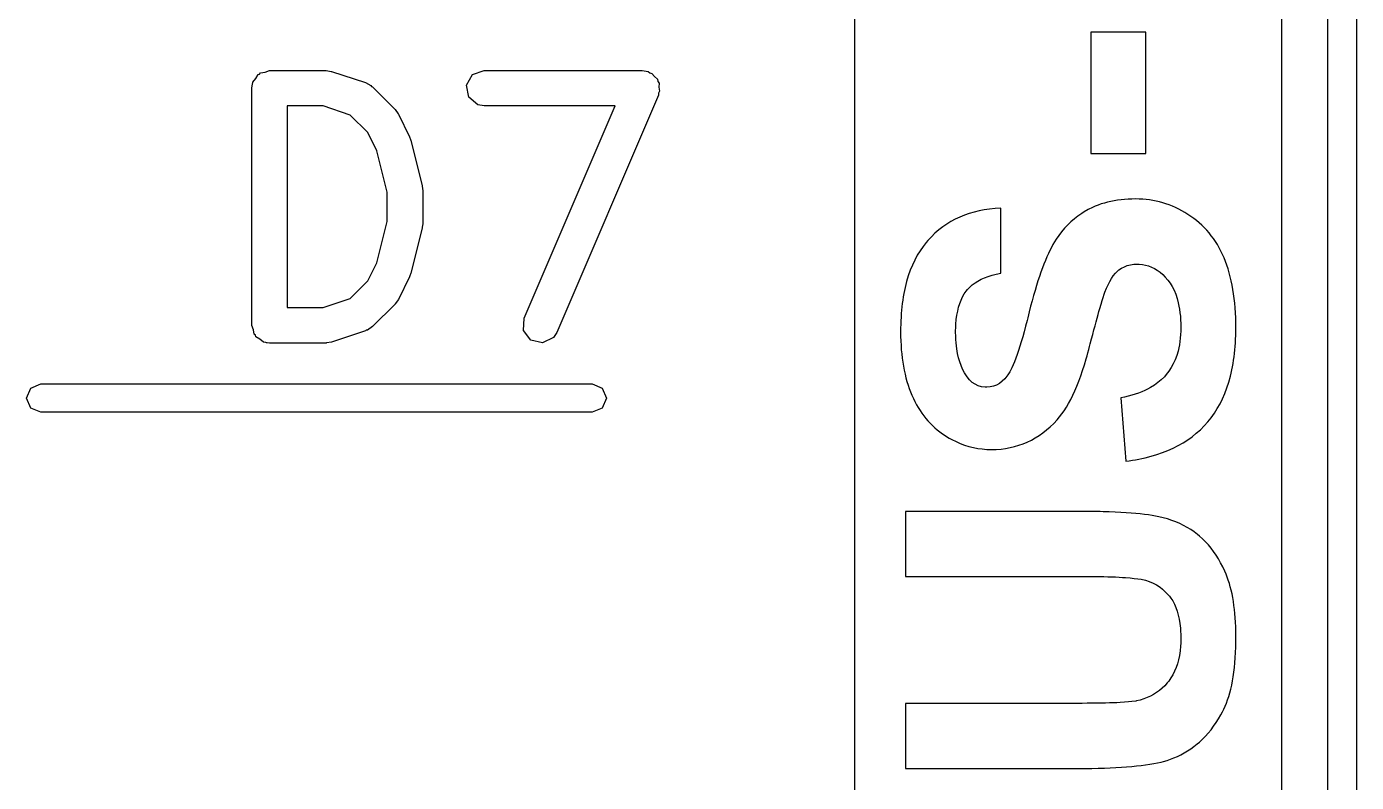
# Model space of a CAD drawing. Extents: x 44 to 148, y -85 to -25.
# Drawn here: x 128.69 to 134.3, y -41.75 to -38.56 of the extents above; entities that cross this region are included whole.
import ezdxf

# ---------------------------------------------------------------- set-up
doc = ezdxf.new("R2010")
doc.units = 0
doc.layers.add('BLACK', color=7, linetype='CONTINUOUS')

msp = doc.modelspace()

# ---------------------------------------------------------------- linework, layer by layer
at = {"layer": 'BLACK', "linetype": 'CONTINUOUS'}
for p, q in [((134.18, -49.2668), (134.18, -34.1468)), ((134.3, -34.2068), (134.3, -49.2068)), ((132.184872, -47.658328), (132.184872, -35.283379)), ((133.984459, -35.283379), (133.984459, -47.658328)), ((133.411756, -38.587878), (133.179627, -38.587878)), ((133.179627, -38.587878), (133.179627, -39.099945)), ((133.411756, -39.099945), (133.411756, -38.587878)), ((129.697996, -38.756482), (129.716305, -38.749819)), ((129.716305, -38.749819), (129.9544, -38.749819)), ((129.9544, -38.749819), (129.976482, -38.753712)), ((130.572858, -38.767366), (130.621067, -38.749819)), ((130.621067, -38.749819), (131.287733, -38.749819)), ((131.287733, -38.749819), (131.313385, -38.754342)), ((129.642444, -38.811795), (129.64411, -38.808909)), ((129.64411, -38.808909), (129.645828, -38.799167)), ((129.645828, -38.799167), (129.658353, -38.784239)), ((129.658353, -38.784239), (129.668096, -38.767366)), ((129.668096, -38.767366), (129.674454, -38.765051)), ((129.674454, -38.765051), (129.678805, -38.759867)), ((129.678805, -38.759867), (129.697996, -38.756482)), ((129.976482, -38.753712), (129.978117, -38.753668)), ((129.978117, -38.753668), (130.120974, -38.801287)), ((130.120974, -38.801287), (130.143879, -38.813689)), ((130.547206, -38.811795), (130.572858, -38.767366)), ((131.313385, -38.754342), (131.320173, -38.760038)), ((131.320173, -38.760038), (131.328799, -38.762061)), ((131.328799, -38.762061), (131.339279, -38.77607)), ((131.339279, -38.77607), (131.352685, -38.787319)), ((131.352685, -38.787319), (131.354223, -38.796046)), ((131.354223, -38.796046), (131.359531, -38.80314)), ((131.359531, -38.80314), (131.358554, -38.820608)), ((129.641305, -38.824819), (129.643022, -38.815077)), ((129.641305, -39.824819), (129.641305, -38.824819)), ((129.643022, -38.815077), (129.642444, -38.811795)), ((130.143879, -38.813689), (130.146226, -38.81751)), ((130.146226, -38.81751), (130.15029, -38.819405)), ((130.15029, -38.819405), (130.245528, -38.914643)), ((130.556115, -38.862319), (130.547206, -38.811795)), ((130.595415, -38.895296), (130.556115, -38.862319)), ((131.356669, -38.854363), (130.928098, -39.854363)), ((131.357163, -38.845517), (131.356669, -38.854363)), ((131.361594, -38.837843), (131.357163, -38.845517)), ((131.358554, -38.820608), (131.361594, -38.837843)), ((129.94223, -38.899819), (129.791305, -38.899819)), ((129.791305, -38.899819), (129.791305, -39.749819)), ((130.056743, -38.93799), (129.94223, -38.899819)), ((130.245528, -38.914643), (130.25839, -38.933011)), ((130.621067, -38.899819), (130.595415, -38.895296)), ((131.173992, -38.899819), (130.621067, -38.899819)), ((130.790226, -39.795275), (131.173992, -38.899819)), ((130.130856, -39.012103), (130.056743, -38.93799)), ((130.25839, -38.933011), (130.259577, -38.934135)), ((130.259577, -38.934135), (130.307196, -39.029373)), ((130.169349, -39.08909), (130.130856, -39.012103)), ((130.307196, -39.029373), (130.310886, -39.041779)), ((130.212733, -39.262624), (130.169349, -39.08909)), ((130.310886, -39.041779), (130.312875, -39.044724)), ((130.312875, -39.044724), (130.360494, -39.2352)), ((133.179627, -39.099945), (133.411756, -39.099945)), ((130.360494, -39.2352), (130.361547, -39.250132)), ((130.361547, -39.250132), (130.362733, -39.25339)), ((130.362733, -39.25339), (130.362733, -39.396247)), ((130.212733, -39.387013), (130.212733, -39.262624)), ((133.224084, -39.313099), (133.211308, -39.317562)), ((133.237181, -39.309061), (133.224084, -39.313099)), ((133.250601, -39.305448), (133.237181, -39.309061)), ((133.264343, -39.30226), (133.250601, -39.305448)), ((133.278406, -39.299498), (133.264343, -39.30226)), ((133.292792, -39.29716), (133.278406, -39.299498)), ((133.3075, -39.295247), (133.292792, -39.29716)), ((133.322529, -39.29376), (133.3075, -39.295247)), ((133.337881, -39.292697), (133.322529, -39.29376)), ((133.353555, -39.29206), (133.337881, -39.292697)), ((133.36955, -39.291847), (133.353555, -39.29206)), ((133.384165, -39.292101), (133.36955, -39.291847)), ((133.398664, -39.292862), (133.384165, -39.292101)), ((133.413047, -39.294131), (133.398664, -39.292862)), ((133.427315, -39.295907), (133.413047, -39.294131)), ((133.441466, -39.29819), (133.427315, -39.295907)), ((133.455501, -39.300982), (133.441466, -39.29819)), ((133.469421, -39.30428), (133.455501, -39.300982)), ((133.483224, -39.308086), (133.469421, -39.30428)), ((133.496912, -39.3124), (133.483224, -39.308086)), ((133.510483, -39.317221), (133.496912, -39.3124)), ((132.627086, -39.368097), (132.6082, -39.377088)), ((132.646572, -39.360066), (132.627086, -39.368097)), ((132.666658, -39.352996), (132.646572, -39.360066)), ((132.687345, -39.346887), (132.666658, -39.352996)), ((132.708632, -39.341739), (132.687345, -39.346887)), ((132.730519, -39.337552), (132.708632, -39.341739)), ((132.753006, -39.334325), (132.730519, -39.337552)), ((132.776093, -39.33206), (132.753006, -39.334325)), ((132.799781, -39.330755), (132.776093, -39.33206)), ((132.799781, -39.605418), (132.799781, -39.330755)), ((133.125658, -39.364173), (133.11057, -39.375907)), ((133.141401, -39.353175), (133.125658, -39.364173)), ((133.15226, -39.346252), (133.141401, -39.353175)), ((133.169129, -39.336529), (133.15226, -39.346252)), ((133.186723, -39.327763), (133.169129, -39.336529)), ((133.198854, -39.32245), (133.186723, -39.327763)), ((133.211308, -39.317562), (133.198854, -39.32245)), ((133.523939, -39.322549), (133.510483, -39.317221)), ((133.537279, -39.328385), (133.523939, -39.322549)), ((133.550503, -39.334728), (133.537279, -39.328385)), ((133.563611, -39.341579), (133.550503, -39.334728)), ((133.576603, -39.348938), (133.563611, -39.341579)), ((133.589479, -39.356803), (133.576603, -39.348938)), ((133.602091, -39.365133), (133.589479, -39.356803)), ((133.614291, -39.373882), (133.602091, -39.365133)), ((130.169349, -39.560547), (130.212733, -39.387013)), ((130.360494, -39.414437), (130.312875, -39.604913)), ((130.362733, -39.396247), (130.360133, -39.410988)), ((130.360133, -39.410988), (130.360494, -39.414437)), ((132.538658, -39.422663), (132.522773, -39.436458)), ((132.555143, -39.409828), (132.538658, -39.422663)), ((132.572229, -39.397954), (132.555143, -39.409828)), ((132.589914, -39.38704), (132.572229, -39.397954)), ((132.6082, -39.377088), (132.589914, -39.38704)), ((133.069236, -39.415526), (133.056768, -39.430204)), ((133.082359, -39.401583), (133.069236, -39.415526)), ((133.096137, -39.388377), (133.082359, -39.401583)), ((133.11057, -39.375907), (133.096137, -39.388377)), ((133.626079, -39.383052), (133.614291, -39.373882)), ((133.637454, -39.392641), (133.626079, -39.383052)), ((133.648418, -39.40265), (133.637454, -39.392641)), ((133.658969, -39.413079), (133.648418, -39.40265)), ((133.669108, -39.423927), (133.658969, -39.413079)), ((133.678835, -39.435196), (133.669108, -39.423927)), ((132.485724, -39.475134), (132.472239, -39.49228)), ((132.492804, -39.466933), (132.485724, -39.475134)), ((132.507489, -39.451215), (132.492804, -39.466933)), ((132.522773, -39.436458), (132.507489, -39.451215)), ((133.026721, -39.472945), (133.019937, -39.484448)), ((133.033796, -39.461769), (133.026721, -39.472945)), ((133.044954, -39.445618), (133.033796, -39.461769)), ((133.056768, -39.430204), (133.044954, -39.445618)), ((133.68815, -39.446885), (133.678835, -39.435196)), ((133.697053, -39.458993), (133.68815, -39.446885)), ((133.705543, -39.471522), (133.697053, -39.458993)), ((133.713621, -39.48447), (133.705543, -39.471522)), ((132.447965, -39.52954), (132.437177, -39.549653)), ((132.459653, -39.510415), (132.447965, -39.52954)), ((132.472239, -39.49228), (132.459653, -39.510415)), ((132.994472, -39.535934), (132.988179, -39.550786)), ((133.000781, -39.521899), (132.994472, -39.535934)), ((133.007105, -39.50868), (133.000781, -39.521899)), ((133.013444, -39.496278), (133.007105, -39.50868)), ((133.019937, -39.484448), (133.013444, -39.496278)), ((133.721288, -39.497838), (133.713621, -39.48447)), ((133.728542, -39.511626), (133.721288, -39.497838)), ((133.735383, -39.525834), (133.728542, -39.511626)), ((133.741813, -39.540462), (133.735383, -39.525834)), ((130.130855, -39.637534), (130.169349, -39.560547)), ((132.418298, -39.592847), (132.410206, -39.615928)), ((132.427288, -39.570756), (132.418298, -39.592847)), ((132.437177, -39.549653), (132.427288, -39.570756)), ((132.975639, -39.58294), (132.969392, -39.600242)), ((132.981901, -39.566455), (132.975639, -39.58294)), ((132.988179, -39.550786), (132.981901, -39.566455)), ((133.294372, -39.594867), (133.298591, -39.591433)), ((133.298591, -39.591433), (133.309621, -39.583818)), ((133.309621, -39.583818), (133.321343, -39.577587)), ((133.321343, -39.577587), (133.333758, -39.572741)), ((133.333758, -39.572741), (133.346865, -39.56928)), ((133.346865, -39.56928), (133.360664, -39.567203)), ((133.360664, -39.567203), (133.375156, -39.56651)), ((133.375156, -39.56651), (133.384316, -39.566773)), ((133.384316, -39.566773), (133.397786, -39.568153)), ((133.397786, -39.568153), (133.410931, -39.570714)), ((133.410931, -39.570714), (133.423752, -39.574459)), ((133.423752, -39.574459), (133.436248, -39.579385)), ((133.436248, -39.579385), (133.44842, -39.585494)), ((133.44842, -39.585494), (133.460267, -39.592786)), ((133.460267, -39.592786), (133.471789, -39.601259)), ((133.747842, -39.555528), (133.741813, -39.540462)), ((133.753482, -39.571049), (133.747842, -39.555528)), ((133.758734, -39.587027), (133.753482, -39.571049)), ((133.763596, -39.60346), (133.758734, -39.587027)), ((130.056743, -39.711647), (130.130855, -39.637534)), ((130.307196, -39.620264), (130.259577, -39.715502)), ((130.307602, -39.616735), (130.307196, -39.620264)), ((130.312875, -39.604913), (130.307602, -39.616735)), ((132.403014, -39.639998), (132.396721, -39.665058)), ((132.410206, -39.615928), (132.403014, -39.639998)), ((132.680028, -39.654445), (132.691487, -39.645821)), ((132.691487, -39.645821), (132.70395, -39.637911)), ((132.70395, -39.637911), (132.717415, -39.630713)), ((132.717415, -39.630713), (132.731883, -39.624228)), ((132.731883, -39.624228), (132.747353, -39.618456)), ((132.747353, -39.618456), (132.763826, -39.613397)), ((132.763826, -39.613397), (132.781302, -39.609051)), ((132.781302, -39.609051), (132.799781, -39.605418)), ((132.956945, -39.637295), (132.950745, -39.657046)), ((132.963161, -39.61836), (132.956945, -39.637295)), ((132.969392, -39.600242), (132.963161, -39.61836)), ((133.252634, -39.65365), (133.25962, -39.640018)), ((133.25962, -39.640018), (133.266874, -39.627694)), ((133.266874, -39.627694), (133.274396, -39.616679)), ((133.274396, -39.616679), (133.284175, -39.604751)), ((133.284175, -39.604751), (133.294372, -39.594867)), ((133.471789, -39.601259), (133.482987, -39.610915)), ((133.482987, -39.610915), (133.49386, -39.621754)), ((133.49386, -39.621754), (133.504409, -39.633775)), ((133.504409, -39.633775), (133.51425, -39.646961)), ((133.51425, -39.646961), (133.523122, -39.661294)), ((133.768069, -39.62035), (133.763596, -39.60346)), ((133.772153, -39.637695), (133.768069, -39.62035)), ((133.775849, -39.655497), (133.772153, -39.637695)), ((132.388967, -39.704501), (132.386832, -39.718144)), ((132.391327, -39.691106), (132.388967, -39.704501)), ((132.393912, -39.677958), (132.391327, -39.691106)), ((132.396721, -39.665058), (132.393912, -39.677958)), ((132.632853, -39.718159), (132.639243, -39.704728)), ((132.639243, -39.704728), (132.646416, -39.692317)), ((132.646416, -39.692317), (132.654371, -39.680926)), ((132.654371, -39.680926), (132.660117, -39.67383)), ((132.660117, -39.67383), (132.669571, -39.663781)), ((132.669571, -39.663781), (132.680028, -39.654445)), ((132.93839, -39.698999), (132.932236, -39.7212)), ((132.94456, -39.677614), (132.93839, -39.698999)), ((132.950745, -39.657046), (132.94456, -39.677614)), ((133.231631, -39.707495), (133.23634, -39.693456)), ((133.23634, -39.693456), (133.239465, -39.68484)), ((133.239465, -39.68484), (133.245915, -39.668591)), ((133.245915, -39.668591), (133.252634, -39.65365)), ((133.523122, -39.661294), (133.531027, -39.676775)), ((133.531027, -39.676775), (133.537964, -39.693404)), ((133.537964, -39.693404), (133.543933, -39.71118)), ((133.779155, -39.673754), (133.775849, -39.655497)), ((133.782072, -39.692468), (133.779155, -39.673754)), ((133.784601, -39.711637), (133.782072, -39.692468)), ((129.791305, -39.749819), (129.94223, -39.749819)), ((129.94223, -39.749819), (130.056743, -39.711647)), ((130.245529, -39.734993), (130.15029, -39.830233)), ((130.24622, -39.73351), (130.245529, -39.734993)), ((130.259577, -39.715502), (130.24622, -39.73351)), ((132.381775, -39.760555), (132.380539, -39.775187)), ((132.383236, -39.746171), (132.381775, -39.760555)), ((132.384921, -39.732034), (132.383236, -39.746171)), ((132.386832, -39.718144), (132.384921, -39.732034)), ((132.618378, -39.764574), (132.62242, -39.748082)), ((132.62242, -39.748082), (132.627245, -39.732611)), ((132.627245, -39.732611), (132.632853, -39.718159)), ((132.926097, -39.744218), (132.919974, -39.768053)), ((132.932236, -39.7212), (132.926097, -39.744218)), ((133.214325, -39.76592), (133.217947, -39.753135)), ((133.217947, -39.753135), (133.222984, -39.73576)), ((133.222984, -39.73576), (133.227545, -39.720546)), ((133.227545, -39.720546), (133.231631, -39.707495)), ((133.543933, -39.71118), (133.548934, -39.730104)), ((133.548934, -39.730104), (133.55173, -39.743358)), ((133.55173, -39.743358), (133.554096, -39.757121)), ((133.554096, -39.757121), (133.556032, -39.771395)), ((133.78674, -39.731262), (133.784601, -39.711637)), ((133.78849, -39.751343), (133.78674, -39.731262)), ((133.789852, -39.771881), (133.78849, -39.751343)), ((130.787364, -39.846498), (130.790226, -39.795275)), ((132.37874, -39.805192), (132.378179, -39.820566)), ((132.379527, -39.790066), (132.37874, -39.805192)), ((132.380539, -39.775187), (132.379527, -39.790066)), ((132.610944, -39.820169), (132.61264, -39.800617)), ((132.61264, -39.800617), (132.615117, -39.782085)), ((132.615117, -39.782085), (132.618378, -39.764574)), ((132.910802, -39.805088), (132.90471, -39.828986)), ((132.913867, -39.792704), (132.910802, -39.805088)), ((132.919974, -39.768053), (132.913867, -39.792704)), ((133.197726, -39.826667), (133.202192, -39.810039)), ((133.202192, -39.810039), (133.206448, -39.794372)), ((133.206448, -39.794372), (133.210492, -39.779666)), ((133.210492, -39.779666), (133.214325, -39.76592)), ((133.556032, -39.771395), (133.557538, -39.786179)), ((133.557538, -39.786179), (133.558613, -39.801472)), ((133.558613, -39.801472), (133.559259, -39.817276)), ((133.559259, -39.817276), (133.559474, -39.83359)), ((133.790824, -39.792874), (133.789852, -39.771881)), ((133.791408, -39.814323), (133.790824, -39.792874)), ((133.791602, -39.836228), (133.791408, -39.814323)), ((129.647968, -39.843127), (129.641305, -39.824819)), ((129.651353, -39.862319), (129.647968, -39.843127)), ((129.656537, -39.866669), (129.651353, -39.862319)), ((129.658852, -39.873028), (129.656537, -39.866669)), ((129.675725, -39.88277), (129.658852, -39.873028)), ((130.120974, -39.848351), (129.978117, -39.89597)), ((130.124486, -39.845563), (130.120974, -39.848351)), ((130.128953, -39.845173), (130.124486, -39.845563)), ((130.15029, -39.830233), (130.128953, -39.845173)), ((130.818096, -39.887578), (130.787364, -39.846498)), ((130.928098, -39.854363), (130.913836, -39.876159)), ((132.377841, -39.836186), (132.377729, -39.852055)), ((132.377729, -39.852055), (132.377916, -39.871454)), ((132.378179, -39.820566), (132.377841, -39.836186)), ((132.377916, -39.871454), (132.378476, -39.890499)), ((132.609857, -39.855022), (132.609901, -39.847825)), ((132.610046, -39.869741), (132.609857, -39.855022)), ((132.609901, -39.847825), (132.610249, -39.83377)), ((132.61061, -39.884059), (132.610046, -39.869741)), ((132.610249, -39.83377), (132.610944, -39.820169)), ((132.892672, -39.873295), (132.886727, -39.893708)), ((132.898667, -39.851721), (132.892672, -39.873295)), ((132.90471, -39.828986), (132.898667, -39.851721)), ((133.183058, -39.882316), (133.188158, -39.862806)), ((133.188158, -39.862806), (133.193048, -39.844256)), ((133.193048, -39.844256), (133.197726, -39.826667)), ((133.558515, -39.86411), (133.557318, -39.878768)), ((133.559234, -39.849051), (133.558515, -39.86411)), ((133.559474, -39.83359), (133.559234, -39.849051)), ((133.790562, -39.883522), (133.79114, -39.867991)), ((133.79114, -39.867991), (133.791486, -39.852226)), ((133.791486, -39.852226), (133.791602, -39.836228)), ((129.690653, -39.895296), (129.675725, -39.88277)), ((129.700395, -39.897013), (129.690653, -39.895296)), ((129.703281, -39.89868), (129.700395, -39.897013)), ((129.706563, -39.898101), (129.703281, -39.89868)), ((129.716305, -39.899819), (129.706563, -39.898101)), ((129.9544, -39.899819), (129.716305, -39.899819)), ((129.955938, -39.899258), (129.9544, -39.899819)), ((129.978117, -39.89597), (129.955938, -39.899258)), ((130.868044, -39.899291), (130.818096, -39.887578)), ((130.913836, -39.876159), (130.868044, -39.899291)), ((132.378476, -39.890499), (132.37941, -39.909188)), ((132.37941, -39.909188), (132.380717, -39.927521)), ((132.380717, -39.927521), (132.382398, -39.945499)), ((132.61155, -39.897974), (132.61061, -39.884059)), ((132.612866, -39.911488), (132.61155, -39.897974)), ((132.614559, -39.9246), (132.612866, -39.911488)), ((132.617803, -39.943514), (132.614559, -39.9246)), ((132.874983, -39.931047), (132.869184, -39.947974)), ((132.88083, -39.912958), (132.874983, -39.931047)), ((132.886727, -39.893708), (132.88083, -39.912958)), ((133.167868, -39.940444), (133.171463, -39.927042)), ((133.171463, -39.927042), (133.175011, -39.913384)), ((133.175011, -39.913384), (133.177746, -39.902788)), ((133.177746, -39.902788), (133.183058, -39.882316)), ((133.550849, -39.920329), (133.547735, -39.933379)), ((133.553484, -39.906877), (133.550849, -39.920329)), ((133.555641, -39.893023), (133.553484, -39.906877)), ((133.557318, -39.878768), (133.555641, -39.893023)), ((133.785938, -39.943308), (133.787441, -39.928712)), ((133.787441, -39.928712), (133.788712, -39.913883)), ((133.788712, -39.913883), (133.789753, -39.898819)), ((133.789753, -39.898819), (133.790562, -39.883522)), ((132.382398, -39.945499), (132.384452, -39.963121)), ((132.384452, -39.963121), (132.38688, -39.980388)), ((132.38688, -39.980388), (132.389682, -39.9973)), ((132.621893, -39.961524), (132.617803, -39.943514)), ((132.626829, -39.97863), (132.621893, -39.961524)), ((132.632611, -39.994832), (132.626829, -39.97863)), ((132.857734, -39.978342), (132.852082, -39.991784)), ((132.863435, -39.963739), (132.857734, -39.978342)), ((132.869184, -39.947974), (132.863435, -39.963739)), ((133.153009, -39.991479), (133.160534, -39.966475)), ((133.160534, -39.966475), (133.164225, -39.953588)), ((133.164225, -39.953588), (133.167868, -39.940444)), ((133.527791, -39.987131), (133.518987, -40.00324)), ((133.535517, -39.970118), (133.527791, -39.987131)), ((133.542165, -39.9522), (133.535517, -39.970118)), ((133.547735, -39.933379), (133.542165, -39.9522)), ((133.777615, -39.999354), (133.780042, -39.985694)), ((133.780042, -39.985694), (133.782239, -39.971799)), ((133.782239, -39.971799), (133.784204, -39.957671)), ((133.784204, -39.957671), (133.785938, -39.943308)), ((132.389682, -39.9973), (132.392857, -40.013856)), ((132.392857, -40.013856), (132.396405, -40.030056)), ((132.396405, -40.030056), (132.400327, -40.045901)), ((132.63924, -40.01013), (132.632611, -39.994832)), ((132.646715, -40.024523), (132.63924, -40.01013)), ((132.655036, -40.038012), (132.646715, -40.024523)), ((132.657998, -40.042308), (132.655036, -40.038012)), ((132.668199, -40.054846), (132.657998, -40.042308)), ((132.829965, -40.033932), (132.821872, -40.044945)), ((132.838167, -40.020305), (132.829965, -40.033932)), ((132.846479, -40.004063), (132.838167, -40.020305)), ((132.852082, -39.991784), (132.846479, -40.004063)), ((133.129292, -40.060324), (133.137389, -40.038404)), ((133.137389, -40.038404), (133.145294, -40.015455)), ((133.145294, -40.015455), (133.153009, -39.991479)), ((133.490208, -40.041743), (133.477288, -40.054516)), ((133.498144, -40.032745), (133.490208, -40.041743)), ((133.509105, -40.018445), (133.498144, -40.032745)), ((133.518987, -40.00324), (133.509105, -40.018445)), ((133.762009, -40.064152), (133.768945, -40.038934)), ((133.768945, -40.038934), (133.772066, -40.025975)), ((133.772066, -40.025975), (133.774956, -40.012781)), ((133.774956, -40.012781), (133.777615, -39.999354)), ((128.6917, -40.1316), (128.709274, -40.089174)), ((128.709274, -40.089174), (128.7517, -40.0716)), ((128.7517, -40.0716), (130.4267, -40.0716)), ((130.4267, -40.0716), (131.0767, -40.0716)), ((131.0767, -40.0716), (131.119126, -40.089174)), ((131.119126, -40.089174), (131.1367, -40.1316)), ((132.400327, -40.045901), (132.404623, -40.061391)), ((132.404623, -40.061391), (132.409292, -40.076525)), ((132.409292, -40.076525), (132.414334, -40.091303)), ((132.414334, -40.091303), (132.41975, -40.105726)), ((132.67943, -40.06526), (132.668199, -40.054846)), ((132.691692, -40.073548), (132.67943, -40.06526)), ((132.704984, -40.079711), (132.691692, -40.073548)), ((132.719307, -40.083749), (132.704984, -40.079711)), ((132.734659, -40.085662), (132.719307, -40.083749)), ((132.741089, -40.085832), (132.734659, -40.085662)), ((132.755494, -40.084833), (132.741089, -40.085832)), ((132.769238, -40.081839), (132.755494, -40.084833)), ((132.782323, -40.076848), (132.769238, -40.081839)), ((132.794747, -40.06986), (132.782323, -40.076848)), ((132.806511, -40.060877), (132.794747, -40.06986)), ((132.817616, -40.049896), (132.806511, -40.060877)), ((132.821872, -40.044945), (132.817616, -40.049896)), ((133.112528, -40.101082), (133.121005, -40.081217)), ((133.121005, -40.081217), (133.129292, -40.060324)), ((133.419504, -40.09391), (133.40724, -40.099817)), ((133.431228, -40.087617), (133.419504, -40.09391)), ((133.447798, -40.077453), (133.431228, -40.087617)), ((133.463152, -40.066419), (133.447798, -40.077453)), ((133.477288, -40.054516), (133.463152, -40.066419)), ((133.745363, -40.111782), (133.754148, -40.088435)), ((133.754148, -40.088435), (133.762009, -40.064152)), ((128.709274, -40.174026), (128.6917, -40.1316)), ((131.1367, -40.1316), (131.119126, -40.174026)), ((132.41975, -40.105726), (132.42554, -40.119794)), ((132.42554, -40.119794), (132.431687, -40.13344)), ((132.431687, -40.13344), (132.438177, -40.146682)), ((132.438177, -40.146682), (132.44501, -40.159519)), ((133.076711, -40.170263), (133.085951, -40.154509)), ((133.085951, -40.154509), (133.095, -40.137728)), ((133.095, -40.137728), (133.103859, -40.119919)), ((133.103859, -40.119919), (133.112528, -40.101082)), ((133.322294, -40.127143), (133.306243, -40.130345)), ((133.306243, -40.130345), (133.327345, -40.397424)), ((133.337804, -40.123555), (133.322294, -40.127143)), ((133.352773, -40.11958), (133.337804, -40.123555)), ((133.367201, -40.115219), (133.352773, -40.11958)), ((133.381088, -40.110471), (133.367201, -40.115219)), ((133.394435, -40.105337), (133.381088, -40.110471)), ((133.40724, -40.099817), (133.394435, -40.105337)), ((133.725018, -40.155672), (133.735653, -40.134195)), ((133.735653, -40.134195), (133.745363, -40.111782)), ((128.7517, -40.1916), (128.709274, -40.174026)), ((130.4267, -40.1916), (128.7517, -40.1916)), ((131.0767, -40.1916), (130.4267, -40.1916)), ((131.119126, -40.174026), (131.0767, -40.1916)), ((132.44501, -40.159519), (132.452186, -40.171952)), ((132.452186, -40.171952), (132.459704, -40.183981)), ((132.459704, -40.183981), (132.467564, -40.195605)), ((132.467564, -40.195605), (132.475768, -40.206825)), ((132.475768, -40.206825), (132.484314, -40.21764)), ((133.037844, -40.222998), (133.047847, -40.211356)), ((133.047847, -40.211356), (133.057659, -40.198686)), ((133.057659, -40.198686), (133.06728, -40.184988)), ((133.06728, -40.184988), (133.076711, -40.170263)), ((133.687564, -40.214494), (133.700973, -40.195822)), ((133.700973, -40.195822), (133.713458, -40.176214)), ((133.713458, -40.176214), (133.725018, -40.155672)), ((132.484314, -40.21764), (132.493202, -40.228051)), ((132.493202, -40.228051), (132.502433, -40.238058)), ((132.502433, -40.238058), (132.512007, -40.24766)), ((132.512007, -40.24766), (132.521923, -40.256857)), ((132.521923, -40.256857), (132.532182, -40.265651)), ((132.532182, -40.265651), (132.542784, -40.274039)), ((132.978019, -40.277816), (132.993559, -40.26558)), ((132.993559, -40.26558), (133.00871, -40.252365)), ((133.00871, -40.252365), (133.023471, -40.238171)), ((133.023471, -40.238171), (133.037844, -40.222998)), ((133.624903, -40.280133), (133.641859, -40.265034)), ((133.641859, -40.265034), (133.657968, -40.249066)), ((133.657968, -40.249066), (133.67323, -40.232231)), ((133.67323, -40.232231), (133.687564, -40.214494)), ((132.542784, -40.274039), (132.553728, -40.282024)), ((132.553728, -40.282024), (132.565015, -40.289603)), ((132.565015, -40.289603), (132.570736, -40.293214)), ((132.570736, -40.293214), (132.582259, -40.300092)), ((132.582259, -40.300092), (132.593887, -40.306512)), ((132.593887, -40.306512), (132.611527, -40.315281)), ((132.611527, -40.315281), (132.629404, -40.323019)), ((132.629404, -40.323019), (132.64752, -40.329725)), ((132.894486, -40.324312), (132.911971, -40.316971)), ((132.911971, -40.316971), (132.929066, -40.30865)), ((132.929066, -40.30865), (132.945773, -40.299351)), ((132.945773, -40.299351), (132.962091, -40.289073)), ((132.962091, -40.289073), (132.978019, -40.277816)), ((133.548602, -40.331849), (133.568948, -40.320222)), ((133.568948, -40.320222), (133.588447, -40.307727)), ((133.588447, -40.307727), (133.607099, -40.294364)), ((133.607099, -40.294364), (133.624903, -40.280133)), ((132.64752, -40.329725), (132.665873, -40.335399)), ((132.665873, -40.335399), (132.684464, -40.340042)), ((132.684464, -40.340042), (132.703292, -40.343652)), ((132.703292, -40.343652), (132.722358, -40.346232)), ((132.722358, -40.346232), (132.741661, -40.347779)), ((132.741661, -40.347779), (132.761203, -40.348295)), ((132.761203, -40.348295), (132.78141, -40.347806)), ((132.78141, -40.347806), (132.801228, -40.346337)), ((132.801228, -40.346337), (132.820658, -40.34389)), ((132.820658, -40.34389), (132.839698, -40.340464)), ((132.839698, -40.340464), (132.85835, -40.336059)), ((132.85835, -40.336059), (132.876612, -40.330675)), ((132.876612, -40.330675), (132.894486, -40.324312)), ((133.408725, -40.383379), (133.434156, -40.376961)), ((133.434156, -40.376961), (133.458741, -40.369675)), ((133.458741, -40.369675), (133.482477, -40.36152)), ((133.482477, -40.36152), (133.505366, -40.352498)), ((133.505366, -40.352498), (133.527408, -40.342607)), ((133.527408, -40.342607), (133.548602, -40.331849)), ((133.327345, -40.397424), (133.341438, -40.395626)), ((133.341438, -40.395626), (133.355319, -40.393611)), ((133.355319, -40.393611), (133.368989, -40.391378)), ((133.368989, -40.391378), (133.382446, -40.388929)), ((133.382446, -40.388929), (133.395691, -40.386262)), ((133.395691, -40.386262), (133.408725, -40.383379)), ((133.117968, -40.609439), (132.398832, -40.609439)), ((132.398832, -40.609439), (132.398832, -40.883773)), ((133.133242, -40.609461), (133.117968, -40.609439)), ((133.148232, -40.609527), (133.133242, -40.609461)), ((133.16294, -40.609637), (133.148232, -40.609527)), ((133.177365, -40.60979), (133.16294, -40.609637)), ((133.191508, -40.609987), (133.177365, -40.60979)), ((133.205368, -40.610228), (133.191508, -40.609987)), ((133.218945, -40.610512), (133.205368, -40.610228)), ((133.232239, -40.610841), (133.218945, -40.610512)), ((133.25798, -40.611629), (133.232239, -40.610841)), ((133.28259, -40.612593), (133.25798, -40.611629)), ((133.306069, -40.613731), (133.28259, -40.612593)), ((133.328417, -40.615045), (133.306069, -40.613731)), ((133.349634, -40.616534), (133.328417, -40.615045)), ((133.36972, -40.618198), (133.349634, -40.616534)), ((133.388676, -40.620037), (133.36972, -40.618198)), ((133.406501, -40.622052), (133.388676, -40.620037)), ((133.423194, -40.624241), (133.406501, -40.622052)), ((133.438757, -40.626606), (133.423194, -40.624241)), ((133.453189, -40.629146), (133.438757, -40.626606)), ((133.46649, -40.631861), (133.453189, -40.629146)), ((133.485316, -40.636336), (133.46649, -40.631861)), ((133.503585, -40.641478), (133.485316, -40.636336)), ((133.521297, -40.647287), (133.503585, -40.641478)), ((133.538454, -40.653762), (133.521297, -40.647287)), ((133.555053, -40.660904), (133.538454, -40.653762)), ((133.571097, -40.668712), (133.555053, -40.660904)), ((133.586583, -40.677187), (133.571097, -40.668712)), ((133.601514, -40.686328), (133.586583, -40.677187)), ((133.615888, -40.696136), (133.601514, -40.686328)), ((133.629706, -40.70661), (133.615888, -40.696136)), ((133.638608, -40.713963), (133.629706, -40.70661)), ((133.651466, -40.72551), (133.638608, -40.713963)), ((133.663825, -40.737769), (133.651466, -40.72551)), ((133.675685, -40.750742), (133.663825, -40.737769)), ((133.687047, -40.764427), (133.675685, -40.750742)), ((133.697911, -40.778825), (133.687047, -40.764427)), ((133.708276, -40.793936), (133.697911, -40.778825)), ((133.718143, -40.80976), (133.708276, -40.793936)), ((133.727511, -40.826297), (133.718143, -40.80976)), ((133.736381, -40.843547), (133.727511, -40.826297)), ((132.398832, -40.883773), (133.159184, -40.883773)), ((133.159184, -40.883773), (133.179223, -40.883821)), ((133.179223, -40.883821), (133.198535, -40.883964)), ((133.198535, -40.883964), (133.217121, -40.884202)), ((133.217121, -40.884202), (133.23498, -40.884536)), ((133.744752, -40.86151), (133.736381, -40.843547)), ((133.750056, -40.873881), (133.744752, -40.86151)), ((133.755087, -40.886611), (133.750056, -40.873881)), ((133.23498, -40.884536), (133.252113, -40.884964)), ((133.252113, -40.884964), (133.26852, -40.885489)), ((133.26852, -40.885489), (133.2842, -40.886108)), ((133.2842, -40.886108), (133.299154, -40.886823)), ((133.299154, -40.886823), (133.313381, -40.887633)), ((133.313381, -40.887633), (133.326882, -40.888539)), ((133.326882, -40.888539), (133.345771, -40.890076)), ((133.345771, -40.890076), (133.363025, -40.891827)), ((133.363025, -40.891827), (133.378646, -40.893793)), ((133.378646, -40.893793), (133.392631, -40.895973)), ((133.392631, -40.895973), (133.409849, -40.899682)), ((133.409849, -40.899682), (133.426387, -40.904876)), ((133.426387, -40.904876), (133.442245, -40.911553)), ((133.442245, -40.911553), (133.457423, -40.919713)), ((133.457423, -40.919713), (133.471921, -40.929358)), ((133.471921, -40.929358), (133.482348, -40.937565)), ((133.482348, -40.937565), (133.492392, -40.946607)), ((133.759794, -40.899822), (133.755087, -40.886611)), ((133.764175, -40.913514), (133.759794, -40.899822)), ((133.768233, -40.927689), (133.764175, -40.913514)), ((133.771965, -40.942345), (133.768233, -40.927689)), ((133.492392, -40.946607), (133.502054, -40.956483)), ((133.502054, -40.956483), (133.511333, -40.967194)), ((133.511333, -40.967194), (133.517163, -40.974838)), ((133.517163, -40.974838), (133.525202, -40.98715)), ((133.525202, -40.98715), (133.532395, -41.000476)), ((133.775373, -40.957483), (133.771965, -40.942345)), ((133.778457, -40.973102), (133.775373, -40.957483)), ((133.781216, -40.989204), (133.778457, -40.973102)), ((133.78365, -41.005787), (133.781216, -40.989204)), ((133.532395, -41.000476), (133.538741, -41.014816)), ((133.538741, -41.014816), (133.544242, -41.030171)), ((133.544242, -41.030171), (133.548896, -41.04654)), ((133.548896, -41.04654), (133.552704, -41.063923)), ((133.78576, -41.022851), (133.78365, -41.005787)), ((133.787545, -41.040398), (133.78576, -41.022851)), ((133.789005, -41.058426), (133.787545, -41.040398)), ((133.552704, -41.063923), (133.555666, -41.08232)), ((133.555666, -41.08232), (133.557781, -41.101732)), ((133.557781, -41.101732), (133.558721, -41.115237)), ((133.790141, -41.076936), (133.789005, -41.058426)), ((133.790953, -41.095927), (133.790141, -41.076936)), ((133.79144, -41.1154), (133.790953, -41.095927)), ((133.559024, -41.16469), (133.558226, -41.178281)), ((133.558721, -41.115237), (133.559286, -41.129192)), ((133.559424, -41.150723), (133.559024, -41.16469)), ((133.559286, -41.129192), (133.559474, -41.143599)), ((133.559474, -41.143599), (133.559424, -41.150723)), ((133.790896, -41.182527), (133.791426, -41.159307)), ((133.791426, -41.159307), (133.791602, -41.135355)), ((133.791602, -41.135355), (133.79144, -41.1154)), ((133.553435, -41.216798), (133.549691, -41.234786)), ((133.556279, -41.197962), (133.553435, -41.216798)), ((133.558226, -41.178281), (133.556279, -41.197962)), ((133.788779, -41.226772), (133.790014, -41.205016)), ((133.790014, -41.205016), (133.790896, -41.182527)), ((133.53951, -41.268225), (133.533071, -41.283676)), ((133.54505, -41.251929), (133.53951, -41.268225)), ((133.549691, -41.234786), (133.54505, -41.251929)), ((133.782956, -41.287654), (133.78525, -41.268091)), ((133.78525, -41.268091), (133.787191, -41.247798)), ((133.787191, -41.247798), (133.788779, -41.226772)), ((133.501847, -41.333043), (133.491582, -41.344469)), ((133.508366, -41.324949), (133.501847, -41.333043)), ((133.517499, -41.312037), (133.508366, -41.324949)), ((133.525735, -41.29828), (133.517499, -41.312037)), ((133.533071, -41.283676), (133.525735, -41.29828)), ((133.773956, -41.34195), (133.777309, -41.324583)), ((133.777309, -41.324583), (133.780309, -41.306484)), ((133.780309, -41.306484), (133.782956, -41.287654)), ((133.431472, -41.388731), (133.417694, -41.39501)), ((133.444665, -41.381594), (133.431472, -41.388731)), ((133.457272, -41.373599), (133.444665, -41.381594)), ((133.469294, -41.364747), (133.457272, -41.373599)), ((133.480731, -41.355037), (133.469294, -41.364747)), ((133.491582, -41.344469), (133.480731, -41.355037)), ((133.761781, -41.389663), (133.766192, -41.374491)), ((133.766192, -41.374491), (133.770251, -41.358586)), ((133.770251, -41.358586), (133.773956, -41.34195)), ((133.143357, -41.418921), (132.398832, -41.418921)), ((132.398832, -41.418921), (132.398832, -41.693585)), ((133.165003, -41.418881), (133.143357, -41.418921)), ((133.185676, -41.418762), (133.165003, -41.418881)), ((133.205374, -41.418562), (133.185676, -41.418762)), ((133.224099, -41.418282), (133.205374, -41.418562)), ((133.24185, -41.417923), (133.224099, -41.418282)), ((133.258628, -41.417484), (133.24185, -41.417923)), ((133.274432, -41.416965), (133.258628, -41.417484)), ((133.289262, -41.416366), (133.274432, -41.416965)), ((133.303118, -41.415687), (133.289262, -41.416366)), ((133.322077, -41.414519), (133.303118, -41.415687)), ((133.338845, -41.413172), (133.322077, -41.414519)), ((133.353421, -41.411644), (133.338845, -41.413172)), ((133.369449, -41.409329), (133.353421, -41.411644)), ((133.372848, -41.4087), (133.369449, -41.409329)), ((133.388382, -41.404994), (133.372848, -41.4087)), ((133.403331, -41.400431), (133.388382, -41.404994)), ((133.417694, -41.39501), (133.403331, -41.400431)), ((133.734636, -41.455274), (133.740637, -41.443198)), ((133.740637, -41.443198), (133.746429, -41.430792)), ((133.746429, -41.430792), (133.7519, -41.417814)), ((133.7519, -41.417814), (133.757017, -41.404104)), ((133.757017, -41.404104), (133.761781, -41.389663)), ((133.697902, -41.5158), (133.708547, -41.500282)), ((133.708547, -41.500282), (133.718722, -41.484022)), ((133.718722, -41.484022), (133.728427, -41.46702)), ((133.728427, -41.46702), (133.734636, -41.455274)), ((133.663152, -41.557902), (133.675205, -41.544609)), ((133.675205, -41.544609), (133.686789, -41.530575)), ((133.686789, -41.530575), (133.697902, -41.5158)), ((133.587365, -41.619393), (133.601271, -41.610203)), ((133.601271, -41.610203), (133.615054, -41.600313)), ((133.615054, -41.600313), (133.628717, -41.58972)), ((133.628717, -41.58972), (133.637638, -41.58226)), ((133.637638, -41.58226), (133.65063, -41.570452)), ((133.65063, -41.570452), (133.663152, -41.557902)), ((133.46156, -41.669821), (133.476712, -41.666547)), ((133.476712, -41.666547), (133.486618, -41.664083)), ((133.486618, -41.664083), (133.501376, -41.659803)), ((133.501376, -41.659803), (133.516011, -41.654821)), ((133.516011, -41.654821), (133.530526, -41.649138)), ((133.530526, -41.649138), (133.544918, -41.642754)), ((133.544918, -41.642754), (133.559189, -41.635668)), ((133.559189, -41.635668), (133.573338, -41.627881)), ((133.573338, -41.627881), (133.587365, -41.619393)), ((132.398832, -41.693585), (133.129179, -41.693585)), ((133.129179, -41.693585), (133.143433, -41.693558)), ((133.143433, -41.693558), (133.157468, -41.693479)), ((133.157468, -41.693479), (133.171285, -41.693347)), ((133.171285, -41.693347), (133.184882, -41.693162)), ((133.184882, -41.693162), (133.21142, -41.692634)), ((133.21142, -41.692634), (133.237082, -41.691895)), ((133.237082, -41.691895), (133.261869, -41.690944)), ((133.261869, -41.690944), (133.285779, -41.689782)), ((133.285779, -41.689782), (133.308814, -41.688409)), ((133.308814, -41.688409), (133.330972, -41.686825)), ((133.330972, -41.686825), (133.352255, -41.68503)), ((133.352255, -41.68503), (133.372662, -41.683023)), ((133.372662, -41.683023), (133.392193, -41.680805)), ((133.392193, -41.680805), (133.410849, -41.678376)), ((133.410849, -41.678376), (133.428628, -41.675736)), ((133.428628, -41.675736), (133.445532, -41.672884)), ((133.445532, -41.672884), (133.46156, -41.669821))]:
    msp.add_line(p, q, dxfattribs=at)

doc.saveas('drawing.dxf')
